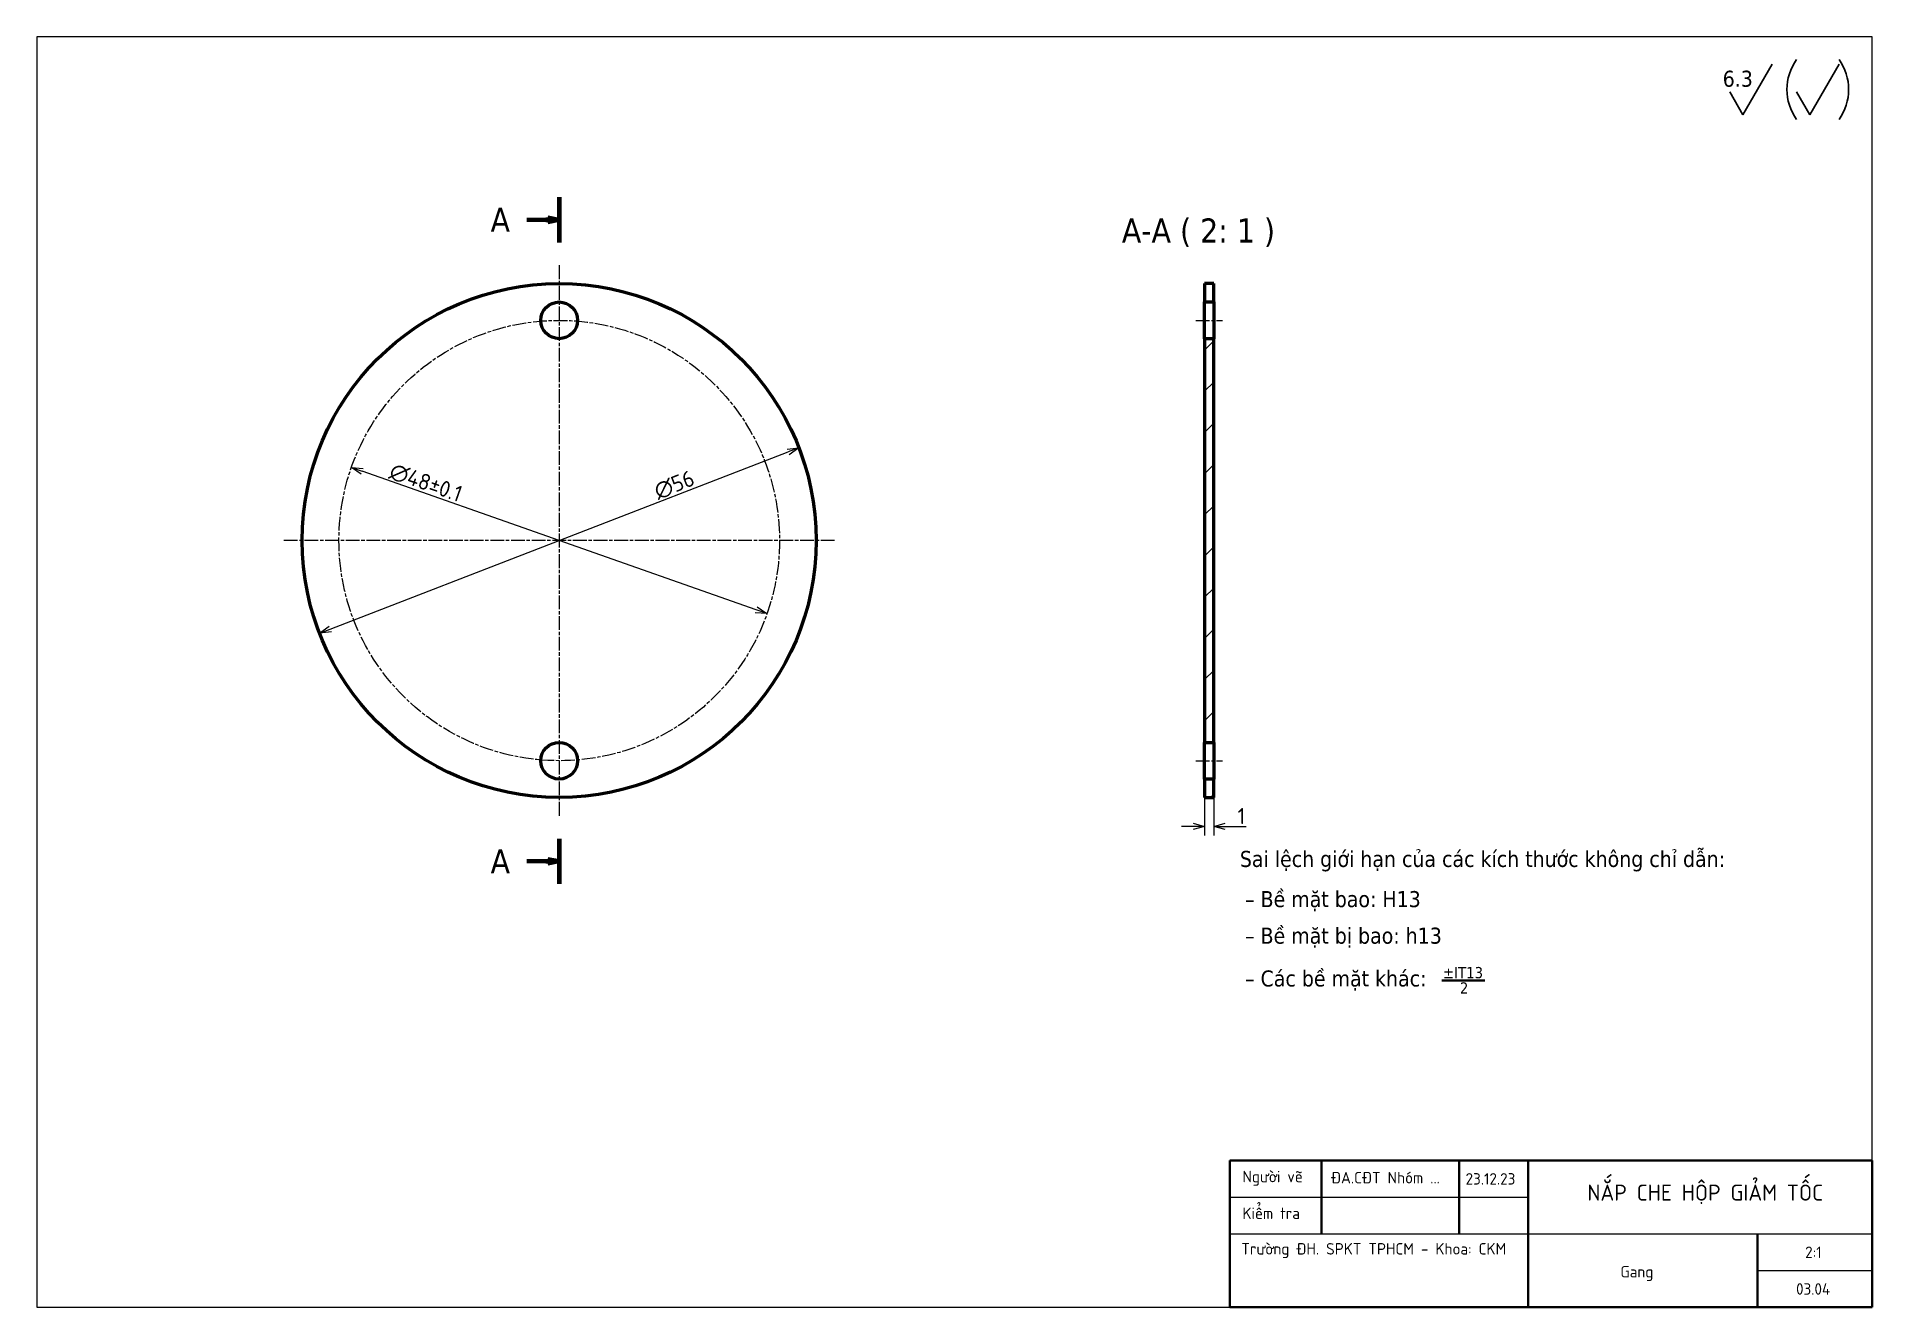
# Paper-space layout 'Sheet' of a CAD drawing. Header units: millimetres. Extents: x 10 to 410, y 10 to 287.
# The model-space entities are those that its viewports show. They can reach past a viewport. Long polylines and large blocks are cut down to what shows.
import ezdxf

# ---------------------------------------------------------------- set-up
doc = ezdxf.new("R2010")
doc.units = ezdxf.units.MM
for name, pattern in [('AM_ISO08W050x2', [9, 6, -0.75, 1.5, -0.75]), ('Chain', [13.68, 9.12, -1.14, 2.28, -1.14]), ('Dash Dot', [7.03, 4.56, -1.14, 0.19, -1.14])]:
    doc.linetypes.add(name, pattern=pattern)
for name, color, linetype, lineweight in [('DuongTam', 7, 'Dash Dot', 13), ('NetDam', 7, 'Continuous', 35), ('Netmanh', 5, 'Continuous', 13), ('Section Line (ISO)', 7, 'Chain', 70), ('Symbol (ISO)', 7, 'Continuous', 25), ('Visible (ISO)', 7, 'Continuous', 50)]:
    doc.layers.add(name, color=color, linetype=linetype, lineweight=lineweight)
doc.styles.add('MtXpl_Tahoma', font='tahoma.ttf')
doc.styles.add('Note Text (ISO)', font='tcvn+7284-2003r.ttf')
doc.dimstyles.new('Default (ISO)$0', dxfattribs={"dimtxt": 3.5, "dimasz": 2.5, "dimexe": 2, "dimexo": 0, "dimgap": 0.5, "dimtad": 1, "dimtxsty": 'Note Text (ISO)', "dimblk": 'OPEN30', "dimblk1": 'OPEN30', "dimblk2": 'OPEN90', "dimcen": 2.5, "dimclrd": 256, "dimclre": 256, "dimclrt": 256, "dimazin": 0, "dimtfac": 1, "dimtofl": 0, "dimtmove": 0, "dimatfit": 3, "dimldrblk": 'OPEN30', "dimfxl": 1, "dimtolj": 1, "dimtzin": 0, "dimlwd": -1, "dimlwe": -1, "dimarcsym": 0})
doc.dimstyles.new('Default (ISO)$3', dxfattribs={"dimtxt": 3.5, "dimasz": 2.5, "dimexe": 2, "dimexo": 0, "dimgap": 0.5, "dimtad": 1, "dimtxsty": 'Note Text (ISO)', "dimblk": 'OPEN30', "dimblk1": 'OPEN30', "dimblk2": 'OPEN90', "dimcen": 2.5, "dimclrd": 256, "dimclre": 256, "dimclrt": 256, "dimazin": 0, "dimtfac": 1, "dimtofl": 0, "dimtmove": 0, "dimatfit": 0, "dimldrblk": 'OPEN30', "dimfxl": 1, "dimtolj": 1, "dimtzin": 0, "dimlwd": -1, "dimlwe": -1, "dimarcsym": 0})

# ---------------------------------------------------------------- blocks, each defined once
blk = doc.blocks.new('_Open30')
at = {"color": 0, "linetype": 'ByBlock', "lineweight": -2}
for p, q in [((-1, 0.27), (0, 0)), ((0, 0), (-1, -0.27)), ((0, 0), (-1, 0))]:
    blk.add_line(p, q, dxfattribs=at)
blk = doc.blocks.new('*D10')
at = {"layer": 'Defpoints', "color": 0, "transparency": 16777216}
for p in [(176.08, 197.37), (71.63, 156.95)]:
    blk.add_point(p, dxfattribs=at)
at = {"layer": 'Netmanh', "linetype": 'Continuous', "transparency": 16777216}
blk.add_line((73.96, 157.85), (173.75, 196.47), dxfattribs=at)
at = {"layer": 'Netmanh', "transparency": 16777216, "xscale": 2.5, "yscale": 2.5, "zscale": 2.5}
for p, rotation in [((176.08, 197.37), 21.15619549711128), ((71.63, 156.95), 201.1561954971113)]:
    blk.add_blockref('_Open30', p, dxfattribs=dict(at, rotation=rotation))
at = {"layer": 'Netmanh', "transparency": 16777216, "insert": (148.93, 189.28), "char_height": 3.5, "attachment_point": 5, "rotation": 21.1562, "style": 'Note Text (ISO)'}
blk.add_mtext('\\A1;∅56', dxfattribs=at)
blk = doc.blocks.new('_Open90')
at = {"color": 0, "linetype": 'ByBlock', "lineweight": -2}
for p, q in [((0, 0), (-1, 0)), ((-0.5, 0.5), (0, 0)), ((0, 0), (-0.5, -0.5))]:
    blk.add_line(p, q, dxfattribs=at)
blk = doc.blocks.new('*D11')
at = {"layer": 'Defpoints', "color": 0, "transparency": 16777216}
for p in [(78.57, 193.08), (169.14, 161.24)]:
    blk.add_point(p, dxfattribs=at)
at = {"layer": 'Netmanh', "linetype": 'Continuous', "transparency": 16777216}
blk.add_line((166.78, 162.07), (80.93, 192.25), dxfattribs=at)
at = {"layer": 'Netmanh', "transparency": 16777216, "xscale": 2.5, "yscale": 2.5, "zscale": 2.5}
for p, rotation in [((78.57, 193.08), 160.6356590884173), ((169.14, 161.24), 340.6356590884174)]:
    blk.add_blockref('_Open30', p, dxfattribs=dict(at, rotation=rotation))
at = {"layer": 'Netmanh', "transparency": 16777216, "insert": (94.79, 189.76), "char_height": 3.5, "attachment_point": 5, "rotation": 340.6357, "style": 'Note Text (ISO)'}
blk.add_mtext('\\A1;∅48%%P0.1', dxfattribs=at)
blk = doc.blocks.new('*D12')
at = {"layer": 'Defpoints', "color": 0, "transparency": 16777216}
for p in [(264.49, 121.16), (266.49, 121.16), (266.49, 114.84)]:
    blk.add_point(p, dxfattribs=at)
at = {"layer": 'Netmanh', "linetype": 'Continuous', "transparency": 16777216}
for p, q in [((264.49, 121.16), (264.49, 112.84)), ((266.49, 121.16), (266.49, 112.84)), ((261.99, 114.84), (259.49, 114.84)), ((268.99, 114.84), (273.54, 114.84))]:
    blk.add_line(p, q, dxfattribs=at)
at = {"layer": 'Netmanh', "transparency": 16777216, "xscale": 2.5, "yscale": 2.5, "zscale": 2.5}
blk.add_blockref('_Open30', (264.49, 114.84), dxfattribs=at)
at = {"layer": 'Netmanh', "transparency": 16777216, "xscale": 2.5, "yscale": 2.5, "zscale": 2.5, "rotation": 180}
blk.add_blockref('_Open30', (266.49, 114.84), dxfattribs=at)
at = {"layer": 'Netmanh', "transparency": 16777216, "insert": (272.52, 117.09), "char_height": 3.5, "attachment_point": 5, "style": 'Note Text (ISO)'}
blk.add_mtext('\\A1;1', dxfattribs=at)

msp = doc.modelspace()

# ---------------------------------------------------------------- hatches: boundary and pattern name
at = {"layer": 'DuongTam'}
h = msp.add_hatch(dxfattribs=at)
h.set_pattern_fill('ANSI31', color=256)
h.paths.add_polyline_path([(178.65, 409.4), (177.65, 409.4), (177.65, 407.4), (178.65, 407.4)])
at = {"layer": 'Netmanh'}
h = msp.add_hatch(dxfattribs=at)
h.set_pattern_fill('ANSI31', color=256)
h.paths.add_polyline_path([(178.65, 403.4), (177.65, 403.4), (177.65, 359.4), (178.65, 359.4)])
h.paths.add_polyline_path([(178.65, 355.4), (177.65, 355.4), (177.65, 353.4), (178.65, 353.4)])

# ---------------------------------------------------------------- linework, layer by layer
at = {"layer": 'Netmanh', "linetype": 'AM_ISO08W050x2'}
for p, q in [((107.34, 411.4), (107.34, 351.4)), ((176.71, 405.4), (179.6, 405.4)), ((137.34, 381.4), (77.34, 381.4)), ((176.71, 357.4), (179.6, 357.4))]:
    msp.add_line(p, q, dxfattribs=at)
msp.add_circle((107.34, 381.4), 24, dxfattribs=at)
at = {"layer": 'Visible (ISO)'}
for p, q in [((177.65, 409.4), (177.65, 407.4)), ((178.65, 409.4), (177.65, 409.4)), ((178.65, 407.4), (178.65, 409.4)), ((177.65, 403.4), (177.65, 407.4)), ((177.65, 407.4), (178.65, 407.4)), ((178.65, 407.4), (178.65, 403.4)), ((177.65, 403.4), (177.65, 359.4)), ((178.65, 403.4), (177.65, 403.4)), ((178.65, 359.4), (178.65, 403.4)), ((177.65, 355.4), (177.65, 359.4)), ((177.65, 359.4), (178.65, 359.4)), ((178.65, 359.4), (178.65, 355.4)), ((177.65, 355.4), (177.65, 353.4)), ((178.65, 355.4), (177.65, 355.4)), ((178.65, 353.4), (178.65, 355.4)), ((177.65, 353.4), (178.65, 353.4))]:
    msp.add_line(p, q, dxfattribs=at)
for centre, radius in [((107.34, 381.4), 28), ((107.34, 405.4), 2), ((107.34, 357.4), 2)]:
    msp.add_circle(centre, radius, dxfattribs=at)

psp = doc.layouts.new('Sheet')

# ---------------------------------------------------------------- hatches: boundary and pattern name
at = {"layer": 'Section Line (ISO)', "linetype": 'Continuous'}
for points in [[(121.358, 246.589), (123.858, 247.089), (121.358, 247.589)], [(121.358, 106.732), (123.858, 107.232), (121.358, 107.732)]]:
    psp.add_hatch(color=256, dxfattribs=at).paths.add_polyline_path(points)

# ---------------------------------------------------------------- linework, layer by layer
at = {"layer": 'NetDam'}
for p, q in [((270, 42), (410, 42)), ((270, 10), (270, 42)), ((290, 42), (290, 26)), ((320, 42), (320, 26)), ((335, 42), (335, 10)), ((410, 42), (410, 10)), ((385, 26), (385, 10)), ((410, 10), (270, 10))]:
    psp.add_line(p, q, dxfattribs=at)
at = {"layer": 'Netmanh'}
for p, q in [((270, 34), (335, 34)), ((270, 26), (410, 26)), ((385, 18), (410, 18))]:
    psp.add_line(p, q, dxfattribs=at)
at = {"layer": 'Section Line (ISO)', "linetype": 'Continuous', "lineweight": 140}
for p, q in [((123.858, 252.017), (123.858, 242.16)), ((123.858, 112.16), (123.858, 102.304))]:
    psp.add_line(p, q, dxfattribs=at)
at = {"layer": 'Section Line (ISO)', "linetype": 'Continuous'}
for p, q in [((116.837, 247.089), (121.358, 247.089)), ((121.358, 247.589), (121.358, 246.589)), ((123.858, 247.089), (121.358, 247.589)), ((121.358, 246.589), (123.858, 247.089)), ((121.358, 247.089), (123.858, 247.089)), ((116.837, 107.232), (121.358, 107.232)), ((121.358, 107.732), (121.358, 106.732)), ((123.858, 107.232), (121.358, 107.732)), ((121.358, 106.732), (123.858, 107.232)), ((121.358, 107.232), (123.858, 107.232))]:
    psp.add_line(p, q, dxfattribs=at)
at = {"layer": 'Symbol (ISO)'}
for p, q in [((381.82, 269.99), (388.171, 280.99)), ((396.395, 269.99), (402.746, 280.99)), ((378.934, 274.99), (381.82, 269.99)), ((393.508, 274.99), (396.395, 269.99))]:
    psp.add_line(p, q, dxfattribs=at)
at = {"layer": 'Symbol (ISO)', "linetype": 'Continuous', "lineweight": 35}
psp.add_line((316.196, 81.25), (325.549, 81.25), dxfattribs=at)
at = {"layer": 'Symbol (ISO)'}
for centre, start, end in [((402.673, 275.49), 144.44719, 215.55281), ((393.581, 275.49), 324.44719, 35.55281)]:
    psp.add_arc(centre, 11.265, start, end, dxfattribs=at)

# ---------------------------------------------------------------- texts
at = {"layer": 'NetDam', "attachment_point": 1}
for s, insert, char_height in [('{\\fTCVN 7284|b0|i0|c0|p34;Người vẽ}', (272.75, 39.75), 2.5), ('{\\fTCVN 7284|b0|i0|c0|p34;ĐA.CĐT Nhóm ...}', (292.04, 39.511), 2.5), ('{\\fTCVN 7284|b0|i0|c0|p34;23.12.23}', (321.374, 39.25), 2.5), ('{\\fTCVN 7284|b0|i0|c0|p34;NẮP CHE HỘP GIẢM TỐC}', (347.896, 36.75), 3.5), ('{\\fTCVN 7284|b0|i0|c0|p34;Kiểm tra}', (272.75, 31.75), 2.5), ('{\\fTCVN 7284|b0|i0|c0|p34;Trường ĐH. SPKT TPHCM - Khoa: CKM}', (272.498, 24), 2.5), ('{\\fTCVN 7284|b0|i0|c0|p34;2:1}', (395.374, 23.25), 2.5), ('{\\fTCVN 7284|b0|i0|c0|p34;Gang}', (355.11, 19), 2.5), ('{\\fTCVN 7284|b0|i0|c0|p34;03.04}', (393.388, 15.25), 2.5)]:
    psp.add_mtext(s, dxfattribs=dict(at, insert=insert, char_height=char_height))
at = {"layer": 'Section Line (ISO)', "char_height": 5.25, "attachment_point": 1}
for insert in [(108.905, 249.714), (108.905, 109.857)]:
    psp.add_mtext('\\fTahoma|b0|i0;\\W1.;A', dxfattribs=dict(at, insert=insert))
at = {"layer": 'Symbol (ISO)', "style": 'MtXpl_Tahoma'}
psp.add_text('A-A ( 2: 1 )', height=5.25, dxfattribs=at).set_placement((246.468, 242.127))
at = {"layer": 'Symbol (ISO)', "attachment_point": 1}
for s, insert, char_height in [('\\fTahoma|b0|i0;\\W1.;6.3', (377.406, 279.588), 3.5), ('\\fTahoma|b0|i0;\\W1.;Sai lệch giới hạn của các kích thước không chỉ dẫn:', (272.188, 109.501), 3.5), ('\\fTahoma|b0|i0;\\W1.; – Bề mặt bao: H13', (272.009, 100.738), 3.5), ('\\fTahoma|b0|i0;\\W1.; – Bề mặt bị bao: h13', (272.009, 92.769), 3.5), ('\\fTahoma|b0|i0;\\W1.; – Các bề mặt khác: ', (272.009, 83.44), 3.5), ('\\fTahoma|b0|i0;\\W1.;±IT13', (316.461, 84.186), 2.45), ('\\fTahoma|b0|i0;\\W1.;2', (320.13, 80.842), 2.45)]:
    psp.add_mtext(s, dxfattribs=dict(at, insert=insert, char_height=char_height))

# ---------------------------------------------------------------- dimensions: what is measured, and where the dimension line sits
at = {"layer": 'Netmanh'}
dim = psp.add_diameter_dim_2p(p1=(71.632, 156.949), p2=(176.084, 197.372), dimstyle='Default (ISO)$3', override={"dimlfac": -0.5}, dxfattribs=at)
dim.commit()
dim.dimension.update_dxf_attribs({"geometry": '*D10', "text_midpoint": (149.745, 187.179), "dimtype": 163})
dim = psp.add_diameter_dim_2p(p1=(169.143, 161.245), p2=(78.573, 193.076), text='<>%%P0.1', dimstyle='Default (ISO)$3', override={"dimlfac": -0.5}, dxfattribs=at)
dim.commit()
dim.dimension.update_dxf_attribs({"geometry": '*D11', "text_midpoint": (94.044, 187.639), "dimtype": 163})
dim = psp.add_linear_dim(base=(266.492, 114.843), p1=(264.492, 121.16), p2=(266.492, 121.16), dimstyle='Default (ISO)$0', override={"dimlfac": -0.5}, dxfattribs=at)
dim.commit()
dim.dimension.update_dxf_attribs({"geometry": '*D12', "text_midpoint": (272.517, 117.093)})

# ---------------------------------------------------------------- viewports
at = {"layer": 'NetDam'}
psp.add_viewport(center=(210, 148.5), size=(400, 277), view_center_point=(150.409, 367.068), view_height=138.5, dxfattribs=at)

doc.saveas('drawing.dxf')
